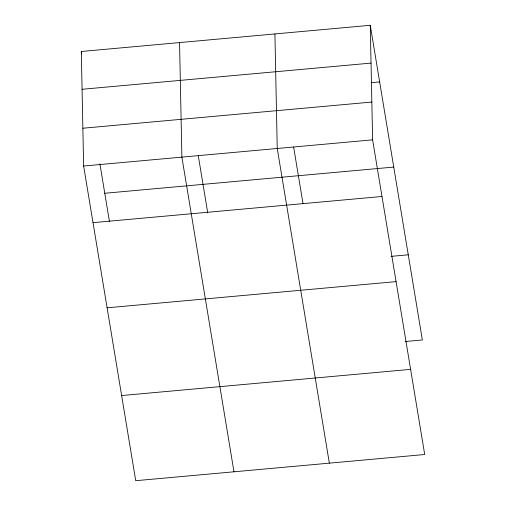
<?xml version="1.0" encoding="UTF-8"?>
<svg xmlns="http://www.w3.org/2000/svg" width="506" height="506" viewBox="0 0 506 506"><rect width="100%" height="100%" fill="white"/><g stroke="black" fill="none" stroke-linecap="round" stroke-linejoin="round"><path stroke-width="0.76" d="M370.272 25.3L372.612 139.846L424.705 454.514L135.728 480.7L83.635 166.031L81.295 51.486L370.272 25.3L422.365 339.969L405.167 341.525M82.067 89.284L371.043 63.098M371.05 82.706L379.645 81.928M82.864 128.233L371.84 102.048M83.635 166.031L372.612 139.846M104.767 193.267L393.744 167.081M93.009 222.659L381.986 196.48M391.075 256.371L408.266 254.815M107.108 307.812L396.084 281.627M121.63 395.547L410.606 369.361M293.638 147.082L302.967 203.425M329.343 463.154L277.25 148.492L274.91 33.94M198.276 155.721L207.732 212.836M233.981 471.801L181.888 157.132L179.548 42.58M81.295 51.486L81.681 53.813M99.897 163.849L109.479 221.742"/></g></svg>
